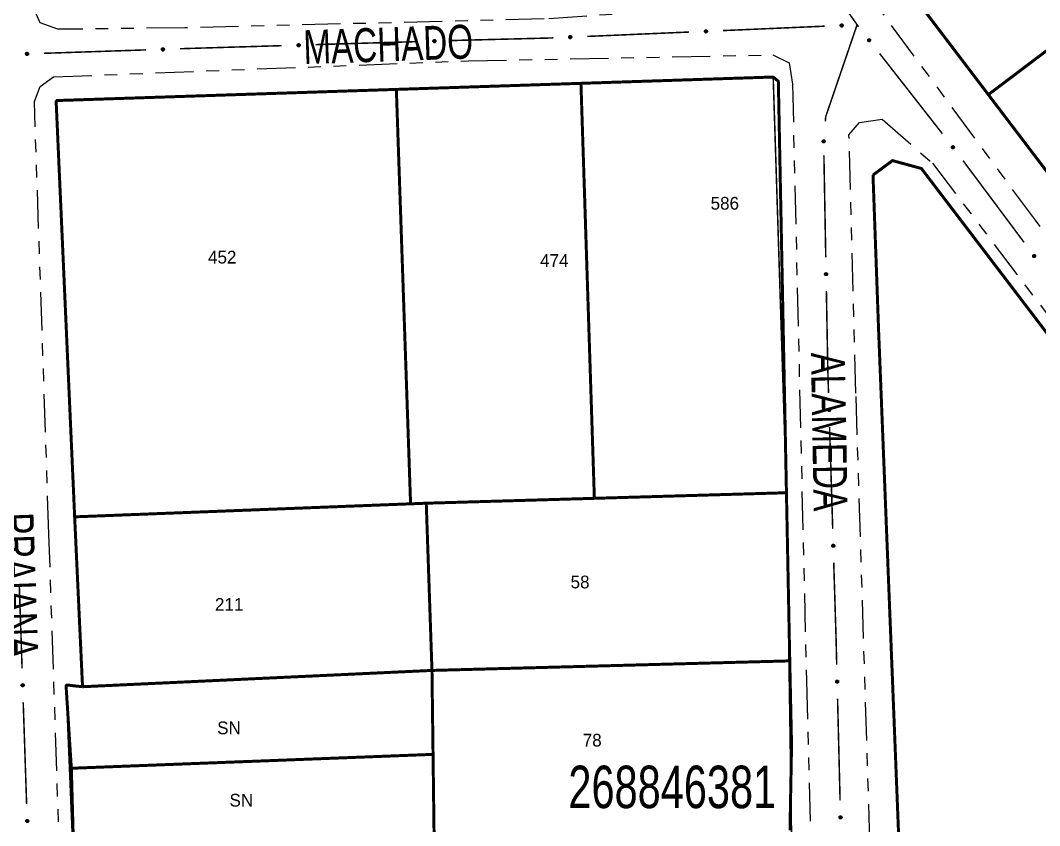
# Model space of a CAD drawing. Extents: x 205807 to 207855, y 4874692 to 4876446.
# Drawn here: x 206258.1 to 206378.2, y 4875674.7 to 4875769.5 of the extents above; entities that cross this region are included whole.
import ezdxf
from ezdxf.enums import TextEntityAlignment as Align

# ---------------------------------------------------------------- set-up
doc = ezdxf.new("R2010")
doc.units = 0
doc.header["$LTSCALE"] = 1.5
doc.header["$MEASUREMENT"] = 0
doc.linetypes.add('TRACO_25', pattern=[8, 3, -1, 1, -1, 1, -1])
for name, color, linetype in [('CD_MALHA_LOTES', 7, 'CONTINUOUS'), ('CD_TXT_QUADRA', 7, 'CONTINUOUS'), ('RU-QUADRA', 210, 'CONTINUOUS'), ('SV-EIXO-RUA-N-PAV', 6, 'CONTINUOUS'), ('SV-RUA-NAO-PAV', 7, 'CONTINUOUS'), ('SV-TXT-RUA-N-PAV', 7, 'CONTINUOUS'), ('Th_NmrPort', 1, 'CONTINUOUS')]:
    doc.layers.add(name, color=color, linetype=linetype)
doc.styles.add('ARIAL', font='ARIAL.SHX')

msp = doc.modelspace()

# ---------------------------------------------------------------- linework, layer by layer
at = {"layer": 'CD_MALHA_LOTES', "linetype": 'Continuous', "const_width": 0.35, "flags": 128}
for points in [[(206372.145914, 4875760.748556), (206401.074051, 4875782.573737)], [(206372.145914, 4875760.748556), (206363.079179, 4875772.671723)], [(206302.427452, 4875761.366148), (206324.166972, 4875762.080191)], [(206324.166972, 4875762.080191), (206346.807116, 4875762.823815), (206347.413897, 4875762.316353), (206348.369064, 4875713.867061)], [(206325.746573, 4875713.209788), (206324.166972, 4875762.080191)], [(206262.355384, 4875760.049966), (206302.427452, 4875761.366148)], [(206304.101673, 4875712.562916), (206302.427452, 4875761.366148)], [(206264.538986, 4875711.027973), (206262.355384, 4875760.049966)], [(206381.267174, 4875748.753683), (206372.145914, 4875760.748556)], [(206358.562724, 4875751.281207), (206360.856234, 4875752.979595), (206364.262768, 4875752.05213), (206397.424073, 4875708.55034), (206420.777756, 4875677.78588), (206429.668537, 4875666.286756), (206461.776464, 4875623.847351), (206477.002097, 4875603.821719), (206484.796985, 4875593.616569), (206485.6175, 4875592.283233)], [(206363.85856, 4875603.910001), (206361.623327, 4875672.48219), (206359.22372, 4875732.968734), (206358.562724, 4875751.281207)], [(206305.949197, 4875712.634596), (206325.746573, 4875713.209788)], [(206348.369064, 4875713.867061), (206325.746573, 4875713.209788)], [(206348.369064, 4875713.867061), (206348.759439, 4875694.065957)], [(206264.538986, 4875711.027973), (206304.101673, 4875712.562916)], [(206305.949197, 4875712.634596), (206304.101673, 4875712.562916)], [(206306.622341, 4875692.943225), (206305.949197, 4875712.634596)], [(206265.467337, 4875691.022939), (206264.538986, 4875711.027973)], [(206306.622341, 4875692.943225), (206348.759439, 4875694.065957)], [(206348.759439, 4875694.065957), (206348.971612, 4875684.092502), (206348.786007, 4875674.128407)], [(206306.622341, 4875692.943225), (206265.467337, 4875691.022939)], [(206306.748468, 4875683.057469), (206306.622341, 4875692.943225)], [(206263.521217, 4875691.233118), (206265.467337, 4875691.022939)], [(206264.150191, 4875681.42112), (206263.521217, 4875691.233118)], [(206264.150191, 4875681.42112), (206306.748468, 4875683.057469)], [(206306.870446, 4875673.497011), (206306.748468, 4875683.057469)], [(206264.40178, 4875672.238096), (206264.150191, 4875681.42112)]]:
    msp.add_lwpolyline(points, dxfattribs=at)
at = {"layer": 'RU-QUADRA', "linetype": 'Continuous', "const_width": 0.18, "flags": 128}
msp.add_lwpolyline([(206363.079179, 4875772.671723), (206372.145914, 4875760.748556), (206381.267174, 4875748.753683)], dxfattribs=at)
for points in [[(206266.791883, 4875603.931492), (206265.533934, 4875642.487614), (206263.521217, 4875691.233118), (206265.467337, 4875691.022939), (206264.538986, 4875711.027973), (206262.355384, 4875760.049966), (206302.427452, 4875761.366148), (206346.807116, 4875762.823815), (206348.369064, 4875713.867061), (206349.110256, 4875664.121825), (206349.907759, 4875623.972536), (206350.508536, 4875603.910263), (206351.458558, 4875586.292069), (206340.167979, 4875585.906466), (206330.330306, 4875585.49079), (206320.492632, 4875584.936554), (206295.79557, 4875583.52506), (206267.894901, 4875582.23379), (206266.792879, 4875603.911906)], [(206476.936664, 4875603.907781), (206461.776464, 4875623.847351), (206429.668537, 4875666.286756), (206420.777756, 4875677.78588), (206397.424073, 4875708.55034), (206364.262768, 4875752.05213), (206360.856234, 4875752.979595), (206358.562724, 4875751.281207), (206359.22372, 4875732.968734), (206361.623327, 4875672.48219), (206363.85856, 4875603.910001), (206365.668528, 4875585.360141), (206484.079035, 4875589.308867), (206485.207243, 4875589.821689), (206485.925193, 4875591.052461), (206485.6175, 4875592.283233), (206484.796985, 4875593.616569), (206477.002097, 4875603.821719)]]:
    msp.add_lwpolyline(points, close=True, dxfattribs=at)
at = {"layer": 'SV-EIXO-RUA-N-PAV', "const_width": 0.18}
for points in [[(206356.690722, 4875768.9797), (206350.507663, 4875777.703742)], [(206340.893143, 4875768.292685), (206346.887601, 4875768.550512)], [(206346.887601, 4875768.550512), (206347.512153, 4875768.577372)], [(206347.512153, 4875768.577372), (206352.881868, 4875768.812746)], [(206356.690722, 4875768.9797), (206353.134768, 4875758.57032)], [(206356.879961, 4875768.737895), (206356.690722, 4875768.9797)], [(206292.923071, 4875766.636148), (206304.917686, 4875766.995628)], [(206308.91589, 4875767.115455), (206309.915442, 4875767.145412)], [(206309.915442, 4875767.145412), (206310.404476, 4875767.160065)], [(206310.404476, 4875767.160065), (206319.912156, 4875767.401533)], [(206319.912156, 4875767.401533), (206320.551106, 4875767.417757)], [(206320.551106, 4875767.417757), (206320.911617, 4875767.433263)], [(206324.907922, 4875767.605147), (206336.896838, 4875768.1208)], [(206262.828053, 4875765.678334), (206272.932652, 4875766.017987)], [(206276.930394, 4875766.152365), (206277.92983, 4875766.18596)], [(206277.92983, 4875766.18596), (206278.160739, 4875766.193719)], [(206278.160739, 4875766.193719), (206288.924866, 4875766.516321)], [(206260.939299, 4875765.618742), (206261.938801, 4875765.650279)], [(206261.938801, 4875765.650279), (206262.828053, 4875765.678334)], [(206366.740893, 4875756.137814), (206359.345194, 4875765.587875)], [(206353.134768, 4875758.57032), (206352.995017, 4875758.161228)], [(206352.995017, 4875758.161228), (206352.947873, 4875757.595493)], [(206352.781338, 4875753.603928), (206352.999483, 4875741.605911)], [(206375.285684, 4875744.783293), (206369.178235, 4875752.966476)], [(206375.756328, 4875744.150091), (206375.285684, 4875744.783293)], [(206376.352869, 4875743.347508), (206375.756328, 4875744.150091)], [(206353.072199, 4875737.606572), (206353.235808, 4875728.608059)], [(206353.235808, 4875728.608059), (206353.238445, 4875728.462999)], [(206353.238445, 4875728.462999), (206353.326079, 4875725.609428)], [(206353.448862, 4875721.611313), (206353.81721, 4875709.616968)], [(206353.939993, 4875705.618853), (206354.185559, 4875697.622622)], [(206258.014686, 4875703.127264), (206258.347198, 4875693.197232)], [(206354.185559, 4875697.622622), (206354.212158, 4875696.756489)], [(206354.212158, 4875696.756489), (206354.289777, 4875693.623992)], [(206258.481065, 4875689.199472), (206258.882667, 4875677.206195)], [(206354.388862, 4875689.62522), (206354.686116, 4875677.628902)]]:
    msp.add_lwpolyline(points, dxfattribs=at)
at = {"layer": 'SV-EIXO-RUA-N-PAV'}
for points in [[(206338.746713, 4875768.310547), (206338.779264, 4875768.34705), (206338.814705, 4875768.371766), (206338.850197, 4875768.383872), (206338.884351, 4875768.386392), (206338.919581, 4875768.385035), (206338.9548, 4875768.375829), (206338.991625, 4875768.356954), (206339.028471, 4875768.324558), (206339.051404, 4875768.286588), (206339.065134, 4875768.252427), (206339.069812, 4875768.216965), (206339.06792, 4875768.182762), (206339.057149, 4875768.146496), (206339.037656, 4875768.109364), (206339.004184, 4875768.073102), (206338.969272, 4875768.04911), (206338.934635, 4875768.038301), (206338.898954, 4875768.033824), (206338.863003, 4875768.035641), (206338.828484, 4875768.044876), (206338.791134, 4875768.064569), (206338.755781, 4875768.098081), (206338.731454, 4875768.132627), (206338.720162, 4875768.167104), (206338.716545, 4875768.202331), (206338.717477, 4875768.237684), (206338.725256, 4875768.273471), (206338.746713, 4875768.310547)], [(206354.731586, 4875769.004013), (206354.764107, 4875769.040542), (206354.799528, 4875769.065287), (206354.83501, 4875769.077422), (206354.869161, 4875769.07997), (206354.904393, 4875769.078642), (206354.939619, 4875769.069465), (206354.97646, 4875769.050621), (206355.013332, 4875769.018254), (206355.036296, 4875768.980304), (206355.050055, 4875768.946153), (206355.054762, 4875768.910696), (206355.052898, 4875768.876491), (206355.042157, 4875768.840216), (206355.022695, 4875768.803068), (206354.989252, 4875768.766779), (206354.95436, 4875768.742758), (206354.919732, 4875768.731921), (206354.884055, 4875768.727414), (206354.848102, 4875768.729201), (206354.813576, 4875768.738408), (206354.776209, 4875768.758071), (206354.740829, 4875768.791554), (206354.716473, 4875768.82608), (206354.705153, 4875768.860547), (206354.701507, 4875768.895772), (206354.70241, 4875768.931125), (206354.71016, 4875768.966919), (206354.731586, 4875769.004013)], [(206306.769874, 4875767.161268), (206306.802898, 4875767.197344), (206306.838658, 4875767.221596), (206306.874305, 4875767.233239), (206306.908488, 4875767.235314), (206306.943699, 4875767.233498), (206306.978794, 4875767.223835), (206307.01537, 4875767.204482), (206307.051791, 4875767.171608), (206307.074227, 4875767.133343), (206307.087512, 4875767.099006), (206307.091728, 4875767.063486), (206307.089391, 4875767.029311), (206307.078148, 4875766.993188), (206307.058173, 4875766.956313), (206307.024231, 4875766.92049), (206306.989011, 4875766.896954), (206306.954235, 4875766.886598), (206306.918499, 4875766.882586), (206306.882575, 4875766.884871), (206306.848179, 4875766.894554), (206306.811088, 4875766.914732), (206306.776175, 4875766.948702), (206306.7523, 4875766.983562), (206306.741458, 4875767.018183), (206306.7383, 4875767.053454), (206306.739692, 4875767.088792), (206306.747937, 4875767.124475), (206306.769874, 4875767.161268)], [(206322.761492, 4875767.62301), (206322.794043, 4875767.659512), (206322.829484, 4875767.684228), (206322.864976, 4875767.696334), (206322.89913, 4875767.698854), (206322.93436, 4875767.697497), (206322.969579, 4875767.688292), (206323.006404, 4875767.669417), (206323.04325, 4875767.63702), (206323.066183, 4875767.59905), (206323.079913, 4875767.564889), (206323.084591, 4875767.529427), (206323.082699, 4875767.495224), (206323.071928, 4875767.458958), (206323.052435, 4875767.421826), (206323.018963, 4875767.385564), (206322.984051, 4875767.361572), (206322.949414, 4875767.350763), (206322.913733, 4875767.346286), (206322.877782, 4875767.348103), (206322.843263, 4875767.357338), (206322.805913, 4875767.377031), (206322.77056, 4875767.410543), (206322.746233, 4875767.44509), (206322.734941, 4875767.479566), (206322.731324, 4875767.514793), (206322.732256, 4875767.550146), (206322.740035, 4875767.585933), (206322.761492, 4875767.62301)], [(206358.11444, 4875766.981892), (206358.065812, 4875766.987124), (206358.025089, 4875767.001564), (206357.99459, 4875767.023384), (206357.972667, 4875767.049694), (206357.95327, 4875767.079135), (206357.940263, 4875767.113133), (206357.934185, 4875767.154065), (206357.939091, 4875767.202882), (206357.956626, 4875767.243627), (206357.976418, 4875767.274672), (206358.002536, 4875767.299112), (206358.031452, 4875767.317476), (206358.067214, 4875767.329819), (206358.108755, 4875767.335574), (206358.157723, 4875767.329452), (206358.19755, 4875767.315022), (206358.226496, 4875767.293142), (206358.250899, 4875767.266729), (206358.270342, 4875767.236434), (206358.282918, 4875767.202988), (206358.288636, 4875767.161152), (206358.281954, 4875767.112901), (206358.268015, 4875767.073014), (206358.246547, 4875767.043769), (206358.220003, 4875767.020329), (206358.19071, 4875767.000515), (206358.157078, 4875766.986017), (206358.11444, 4875766.981892)], [(206274.784226, 4875766.190368), (206274.817118, 4875766.226563), (206274.852789, 4875766.250945), (206274.888394, 4875766.262718), (206274.922569, 4875766.264917), (206274.957786, 4875766.263229), (206274.992916, 4875766.253694), (206275.029562, 4875766.234475), (206275.066103, 4875766.201734), (206275.088678, 4875766.16355), (206275.102088, 4875766.129262), (206275.106433, 4875766.093758), (206275.10422, 4875766.059574), (206275.093109, 4875766.02341), (206275.073269, 4875765.986463), (206275.039457, 4875765.950517), (206275.004323, 4875765.926853), (206274.969585, 4875765.91637), (206274.933864, 4875765.912228), (206274.897932, 4875765.914382), (206274.863501, 4875765.92394), (206274.826337, 4875765.943983), (206274.7913, 4875765.977825), (206274.767298, 4875766.012599), (206274.75633, 4875766.04718), (206274.753044, 4875766.082439), (206274.754307, 4875766.117782), (206274.762422, 4875766.153494), (206274.784226, 4875766.190368)], [(206290.777055, 4875766.681962), (206290.810079, 4875766.718037), (206290.845839, 4875766.742289), (206290.881486, 4875766.753932), (206290.915669, 4875766.756007), (206290.950879, 4875766.754191), (206290.985975, 4875766.744528), (206291.022551, 4875766.725175), (206291.058972, 4875766.692301), (206291.081408, 4875766.654036), (206291.094693, 4875766.619699), (206291.098909, 4875766.584179), (206291.096572, 4875766.550004), (206291.085329, 4875766.513881), (206291.065354, 4875766.477006), (206291.031412, 4875766.441183), (206290.996191, 4875766.417647), (206290.961416, 4875766.407291), (206290.92568, 4875766.403279), (206290.889756, 4875766.405564), (206290.85536, 4875766.415248), (206290.818269, 4875766.435425), (206290.783356, 4875766.469395), (206290.759481, 4875766.504255), (206290.748639, 4875766.538876), (206290.745481, 4875766.574147), (206290.746873, 4875766.609485), (206290.755117, 4875766.645168), (206290.777055, 4875766.681962)], [(206258.793213, 4875765.661163), (206258.82618, 4875765.69729), (206258.861901, 4875765.721599), (206258.89753, 4875765.733298), (206258.93171, 4875765.735427), (206258.966923, 4875765.733667), (206259.002033, 4875765.724059), (206259.03864, 4875765.704764), (206259.075113, 4875765.671948), (206259.09761, 4875765.633719), (206259.110949, 4875765.599402), (206259.115221, 4875765.563889), (206259.112938, 4875765.52971), (206259.101752, 4875765.49357), (206259.081836, 4875765.456663), (206259.04795, 4875765.420787), (206259.012767, 4875765.397195), (206258.978008, 4875765.386784), (206258.942279, 4875765.382715), (206258.90635, 4875765.384943), (206258.87194, 4875765.394573), (206258.834817, 4875765.414692), (206258.79985, 4875765.448606), (206258.77592, 4875765.483429), (206258.765023, 4875765.518032), (206258.761809, 4875765.553298), (206258.763145, 4875765.588638), (206258.771334, 4875765.624334), (206258.793213, 4875765.661163)], [(206352.85904, 4875755.385748), (206352.894723, 4875755.352301), (206352.918553, 4875755.316259), (206352.929775, 4875755.280477), (206352.931447, 4875755.246271), (206352.929216, 4875755.211085), (206352.919141, 4875755.176106), (206352.899358, 4875755.139761), (206352.866057, 4875755.103729), (206352.827531, 4875755.081745), (206352.793039, 4875755.068866), (206352.757472, 4875755.065069), (206352.723327, 4875755.067809), (206352.687339, 4875755.079476), (206352.650702, 4875755.099884), (206352.615281, 4875755.134245), (206352.592162, 4875755.169741), (206352.582216, 4875755.204636), (206352.578625, 4875755.240417), (206352.581333, 4875755.276312), (206352.591422, 4875755.310591), (206352.612035, 4875755.347442), (206352.646413, 4875755.381952), (206352.681553, 4875755.405415), (206352.716299, 4875755.415848), (206352.751605, 4875755.418591), (206352.786923, 4875755.416782), (206352.822507, 4875755.408118), (206352.85904, 4875755.385748)], [(206367.975372, 4875754.381812), (206367.926744, 4875754.387044), (206367.886021, 4875754.401484), (206367.855523, 4875754.423304), (206367.833599, 4875754.449614), (206367.814202, 4875754.479055), (206367.801195, 4875754.513053), (206367.795117, 4875754.553985), (206367.800023, 4875754.602802), (206367.817558, 4875754.643547), (206367.83735, 4875754.674592), (206367.863468, 4875754.699032), (206367.892385, 4875754.717396), (206367.928147, 4875754.729739), (206367.969687, 4875754.735494), (206368.018655, 4875754.729372), (206368.058482, 4875754.714941), (206368.087428, 4875754.693062), (206368.111831, 4875754.666649), (206368.131274, 4875754.636354), (206368.14385, 4875754.602908), (206368.149568, 4875754.561072), (206368.142886, 4875754.512821), (206368.128947, 4875754.472934), (206368.107479, 4875754.443689), (206368.080935, 4875754.420249), (206368.051642, 4875754.400435), (206368.01801, 4875754.385937), (206367.975372, 4875754.381812)], [(206377.543313, 4875741.561359), (206377.49483, 4875741.567799), (206377.454478, 4875741.583247), (206377.424532, 4875741.605819), (206377.403269, 4875741.632665), (206377.38461, 4875741.662579), (206377.372452, 4875741.69689), (206377.367393, 4875741.73796), (206377.373512, 4875741.78664), (206377.392054, 4875741.826937), (206377.412612, 4875741.85748), (206377.439329, 4875741.881263), (206377.468693, 4875741.898903), (206377.504751, 4875741.910353), (206377.546422, 4875741.915073), (206377.595223, 4875741.907736), (206377.634678, 4875741.89232), (206377.663071, 4875741.869727), (206377.686811, 4875741.842716), (206377.705494, 4875741.811948), (206377.717234, 4875741.778199), (206377.721911, 4875741.736234), (206377.714032, 4875741.688164), (206377.699105, 4875741.648636), (206377.676917, 4875741.619933), (206377.649798, 4875741.59716), (206377.620022, 4875741.57808), (206377.58604, 4875741.564423), (206377.543313, 4875741.561359)], [(206353.143291, 4875739.751899), (206353.178975, 4875739.718452), (206353.202804, 4875739.682409), (206353.214027, 4875739.646628), (206353.215699, 4875739.612422), (206353.213468, 4875739.577236), (206353.203392, 4875739.542257), (206353.18361, 4875739.505911), (206353.150309, 4875739.46988), (206353.111783, 4875739.447896), (206353.077291, 4875739.435017), (206353.041724, 4875739.43122), (206353.007579, 4875739.433959), (206352.971591, 4875739.445627), (206352.934954, 4875739.466034), (206352.899533, 4875739.500396), (206352.876414, 4875739.535892), (206352.866468, 4875739.570787), (206352.862877, 4875739.606567), (206352.865585, 4875739.642463), (206352.875673, 4875739.676742), (206352.896287, 4875739.713592), (206352.930665, 4875739.748103), (206352.965804, 4875739.771566), (206353.000551, 4875739.781999), (206353.035857, 4875739.784741), (206353.071175, 4875739.782933), (206353.106759, 4875739.774269), (206353.143291, 4875739.751899)], [(206353.493089, 4875723.757362), (206353.529189, 4875723.724365), (206353.553467, 4875723.688623), (206353.565137, 4875723.652985), (206353.567237, 4875723.618803), (206353.565447, 4875723.583592), (206353.55581, 4875723.548489), (206353.536484, 4875723.511899), (206353.503637, 4875723.475453), (206353.465389, 4875723.452989), (206353.431061, 4875723.439679), (206353.395544, 4875723.435437), (206353.361367, 4875723.437749), (206353.325236, 4875723.448965), (206353.288346, 4875723.468912), (206353.252498, 4875723.502827), (206353.228937, 4875723.538031), (206353.218555, 4875723.572798), (206353.214516, 4875723.608531), (206353.216774, 4875723.644458), (206353.226433, 4875723.67886), (206353.246583, 4875723.715966), (206353.280527, 4875723.750905), (206353.31537, 4875723.774805), (206353.349982, 4875723.785673), (206353.385251, 4875723.788857), (206353.42059, 4875723.787491), (206353.456279, 4875723.779273), (206353.493089, 4875723.757362)], [(206353.98422, 4875707.764902), (206354.02032, 4875707.731905), (206354.044598, 4875707.696163), (206354.056268, 4875707.660524), (206354.058368, 4875707.626343), (206354.056578, 4875707.591131), (206354.046941, 4875707.556029), (206354.027615, 4875707.519438), (206353.994768, 4875707.482993), (206353.95652, 4875707.460528), (206353.922192, 4875707.447218), (206353.886676, 4875707.442976), (206353.852499, 4875707.445288), (206353.816367, 4875707.456504), (206353.779478, 4875707.476451), (206353.74363, 4875707.510367), (206353.720068, 4875707.54557), (206353.709686, 4875707.580338), (206353.705647, 4875707.616071), (206353.707905, 4875707.651997), (206353.717564, 4875707.6864), (206353.737714, 4875707.723506), (206353.771658, 4875707.758444), (206353.806501, 4875707.782345), (206353.841113, 4875707.793213), (206353.876382, 4875707.796397), (206353.911721, 4875707.795031), (206353.94741, 4875707.786812), (206353.98422, 4875707.764902)], [(206354.445807, 4875691.770969), (206354.481711, 4875691.737758), (206354.505777, 4875691.701874), (206354.517235, 4875691.666166), (206354.519133, 4875691.631973), (206354.517134, 4875691.596773), (206354.507289, 4875691.561728), (206354.487747, 4875691.525253), (206354.454684, 4875691.489003), (206354.416303, 4875691.466765), (206354.381898, 4875691.453659), (206354.346357, 4875691.449627), (206354.312194, 4875691.452142), (206354.27613, 4875691.463572), (206354.239359, 4875691.483737), (206354.203712, 4875691.517865), (206354.18036, 4875691.553207), (206354.170184, 4875691.588036), (206354.166357, 4875691.623792), (206354.168828, 4875691.659704), (206354.178691, 4875691.694049), (206354.199061, 4875691.731035), (206354.233211, 4875691.765771), (206354.268194, 4875691.789465), (206354.302871, 4875691.800127), (206354.338158, 4875691.803102), (206354.373488, 4875691.801527), (206354.409128, 4875691.793097), (206354.445807, 4875691.770969)], [(206258.519342, 4875691.345636), (206258.555533, 4875691.312739), (206258.579911, 4875691.277065), (206258.591679, 4875691.241459), (206258.593874, 4875691.207283), (206258.592182, 4875691.172067), (206258.582642, 4875691.136938), (206258.563418, 4875691.100294), (206258.530672, 4875691.063758), (206258.492486, 4875691.041187), (206258.458196, 4875691.027782), (206258.422691, 4875691.023441), (206258.388508, 4875691.025658), (206258.352345, 4875691.036774), (206258.3154, 4875691.056619), (206258.279459, 4875691.090435), (206258.255799, 4875691.125573), (206258.245321, 4875691.160312), (206258.241183, 4875691.196033), (206258.243342, 4875691.231966), (206258.252905, 4875691.266395), (206258.272953, 4875691.303557), (206258.306799, 4875691.338589), (206258.341575, 4875691.362586), (206258.376158, 4875691.37355), (206258.411418, 4875691.376832), (206258.44676, 4875691.375564), (206258.482472, 4875691.367445), (206258.519342, 4875691.345636)], [(206259.054811, 4875675.354599), (206259.091002, 4875675.321702), (206259.11538, 4875675.286028), (206259.127148, 4875675.250421), (206259.129343, 4875675.216246), (206259.12765, 4875675.181029), (206259.118111, 4875675.1459), (206259.098886, 4875675.109257), (206259.066141, 4875675.07272), (206259.027955, 4875675.05015), (206258.993664, 4875675.036745), (206258.958159, 4875675.032404), (206258.923976, 4875675.034621), (206258.887814, 4875675.045737), (206258.850869, 4875675.065582), (206258.814927, 4875675.099398), (206258.791268, 4875675.134536), (206258.780789, 4875675.169275), (206258.776652, 4875675.204996), (206258.77881, 4875675.240928), (206258.788373, 4875675.275358), (206258.808421, 4875675.31252), (206258.842268, 4875675.347552), (206258.877044, 4875675.371549), (206258.911626, 4875675.382513), (206258.946886, 4875675.385795), (206258.982229, 4875675.384527), (206259.01794, 4875675.376407), (206259.054811, 4875675.354599)], [(206354.842146, 4875675.775879), (206354.878049, 4875675.742668), (206354.902116, 4875675.706783), (206354.913574, 4875675.671076), (206354.915471, 4875675.636883), (206354.913473, 4875675.601682), (206354.903628, 4875675.566638), (206354.884085, 4875675.530162), (206354.851023, 4875675.493912), (206354.812642, 4875675.471675), (206354.778236, 4875675.458568), (206354.742695, 4875675.454537), (206354.708532, 4875675.457051), (206354.672468, 4875675.468481), (206354.635697, 4875675.488647), (206354.600051, 4875675.522774), (206354.576698, 4875675.558117), (206354.566522, 4875675.592945), (206354.562696, 4875675.628701), (206354.565167, 4875675.664614), (206354.575029, 4875675.698958), (206354.595399, 4875675.735944), (206354.629549, 4875675.770681), (206354.664533, 4875675.794375), (206354.699209, 4875675.805037), (206354.734497, 4875675.808012), (206354.769826, 4875675.806437), (206354.805466, 4875675.798007), (206354.842146, 4875675.775879)]]:
    msp.add_lwpolyline(points, close=True, dxfattribs=at)
for points in [[(206338.717477, 4875768.237684), (206339.051404, 4875768.286588)], [(206338.720748, 4875768.221265), (206339.053222, 4875768.271075)], [(206338.725256, 4875768.273471), (206339.028471, 4875768.324558)], [(206338.726098, 4875768.25564), (206339.035339, 4875768.305816)], [(206338.736902, 4875768.290249), (206339.006608, 4875768.338725)], [(206338.746713, 4875768.310547), (206338.991625, 4875768.356954)], [(206338.765252, 4875768.32971), (206338.965842, 4875768.365653)], [(206338.779264, 4875768.34705), (206338.9548, 4875768.375829)], [(206338.799406, 4875768.361226), (206338.928389, 4875768.379066)], [(206338.814705, 4875768.371766), (206338.919581, 4875768.385035)], [(206354.701507, 4875768.895772), (206355.050055, 4875768.946153)], [(206354.70241, 4875768.931125), (206355.036296, 4875768.980304)], [(206354.705153, 4875768.860547), (206355.054762, 4875768.910696)], [(206354.705694, 4875768.914709), (206355.038128, 4875768.964792)], [(206354.705944, 4875768.877842), (206355.050766, 4875768.925737)], [(206354.71016, 4875768.966919), (206355.013332, 4875769.018254)], [(206354.711016, 4875768.949088), (206355.020216, 4875768.999519)], [(206354.714314, 4875768.842697), (206355.050837, 4875768.89296)], [(206354.716473, 4875768.82608), (206355.052898, 4875768.876491)], [(206354.721791, 4875768.983706), (206354.991457, 4875769.032404)], [(206354.730863, 4875768.807911), (206355.042848, 4875768.857098)], [(206354.731586, 4875769.004013), (206354.97646, 4875769.050621)], [(206354.740829, 4875768.791554), (206355.042157, 4875768.840216)], [(206354.750109, 4875769.02319), (206354.950669, 4875769.059298)], [(206354.762288, 4875768.776509), (206355.029407, 4875768.820997)], [(206354.764107, 4875769.040542), (206354.939619, 4875769.069465)], [(206354.776209, 4875768.758071), (206355.022695, 4875768.803068)], [(206354.784238, 4875769.054735), (206354.913205, 4875769.07268)], [(206354.799528, 4875769.065287), (206354.904393, 4875769.078642)], [(206354.80029, 4875768.750858), (206354.998243, 4875768.78412)], [(206354.813576, 4875768.738408), (206354.989252, 4875768.766779)], [(206354.835147, 4875768.73463), (206354.965418, 4875768.753998)], [(206354.848102, 4875768.729201), (206354.95436, 4875768.742758)], [(206306.7383, 4875767.053454), (206307.087512, 4875767.099006)], [(206306.739692, 4875767.088792), (206307.074227, 4875767.133343)], [(206306.741458, 4875767.018183), (206307.091728, 4875767.063486)], [(206306.742489, 4875767.035465), (206307.087941, 4875767.078582)], [(206306.742749, 4875767.072331), (206307.075844, 4875767.117808)], [(206306.747937, 4875767.124475), (206307.051791, 4875767.171608)], [(206306.748546, 4875767.106634), (206307.058414, 4875767.152779)], [(206306.7598, 4875767.141099), (206307.030114, 4875767.186059)], [(206306.769874, 4875767.161268), (206307.01537, 4875767.204482)], [(206306.788661, 4875767.180188), (206306.989702, 4875767.213516)], [(206306.802898, 4875767.197344), (206306.978794, 4875767.223835)], [(206306.823224, 4875767.211257), (206306.952427, 4875767.227415)], [(206306.838658, 4875767.221596), (206306.943699, 4875767.233498)], [(206322.731324, 4875767.514793), (206323.079913, 4875767.564889)], [(206322.732256, 4875767.550146), (206323.066183, 4875767.59905)], [(206322.734941, 4875767.479566), (206323.084591, 4875767.529427)], [(206322.735527, 4875767.533727), (206323.068001, 4875767.583537)], [(206322.735746, 4875767.49686), (206323.080608, 4875767.544472)], [(206322.740035, 4875767.585933), (206323.04325, 4875767.63702)], [(206322.740877, 4875767.568102), (206323.050118, 4875767.618279)], [(206322.744087, 4875767.461709), (206323.080652, 4875767.511695)], [(206322.746233, 4875767.44509), (206323.082699, 4875767.495224)], [(206322.75168, 4875767.602711), (206323.021386, 4875767.651187)], [(206322.760608, 4875767.426909), (206323.072633, 4875767.47584)], [(206322.761492, 4875767.62301), (206323.006404, 4875767.669417)], [(206322.77056, 4875767.410543), (206323.071928, 4875767.458958)], [(206322.78003, 4875767.642172), (206322.980621, 4875767.678116)], [(206322.792007, 4875767.395481), (206323.059162, 4875767.43975)], [(206322.794043, 4875767.659512), (206322.969579, 4875767.688292)], [(206322.805913, 4875767.377031), (206323.052435, 4875767.421826)], [(206322.814185, 4875767.673689), (206322.943167, 4875767.691528)], [(206322.829484, 4875767.684228), (206322.93436, 4875767.697497)], [(206322.829987, 4875767.369798), (206323.027968, 4875767.402898)], [(206322.843263, 4875767.357338), (206323.018963, 4875767.385564)], [(206322.864831, 4875767.353542), (206322.995118, 4875767.372803)], [(206322.877782, 4875767.348103), (206322.984051, 4875767.361572)], [(206338.716545, 4875768.202331), (206339.065134, 4875768.252427)], [(206338.720162, 4875768.167104), (206339.069812, 4875768.216965)], [(206338.720968, 4875768.184398), (206339.065829, 4875768.23201)], [(206338.729308, 4875768.149246), (206339.065873, 4875768.199233)], [(206338.731454, 4875768.132627), (206339.06792, 4875768.182762)], [(206338.745829, 4875768.114447), (206339.057854, 4875768.163377)], [(206338.755781, 4875768.098081), (206339.057149, 4875768.146496)], [(206338.777228, 4875768.083018), (206339.044383, 4875768.127288)], [(206338.791134, 4875768.064569), (206339.037656, 4875768.109364)], [(206338.815208, 4875768.057336), (206339.013189, 4875768.090436)], [(206338.828484, 4875768.044876), (206339.004184, 4875768.073102)], [(206338.850052, 4875768.04108), (206338.980339, 4875768.060341)], [(206338.863003, 4875768.035641), (206338.969272, 4875768.04911)], [(206358.11444, 4875766.981892), (206357.934185, 4875767.154065)], [(206358.157078, 4875766.986017), (206357.939091, 4875767.202882)], [(206358.065812, 4875766.987124), (206357.940263, 4875767.113133)], [(206358.136657, 4875766.985725), (206357.940292, 4875767.176858)], [(206358.088068, 4875766.985818), (206357.942114, 4875767.128035)], [(206358.17109, 4875766.997078), (206357.950336, 4875767.219373)], [(206358.042562, 4875766.995256), (206357.952999, 4875767.089771)], [(206358.025089, 4875767.001564), (206357.95327, 4875767.079135)], [(206358.19071, 4875767.000515), (206357.956626, 4875767.243627)], [(206358.202159, 4875767.012729), (206357.968184, 4875767.254133)], [(206358.220003, 4875767.020329), (206357.976418, 4875767.274672)], [(206358.232013, 4875767.034361), (206357.992618, 4875767.287118)], [(206358.246547, 4875767.043769), (206358.002536, 4875767.299112)], [(206358.255747, 4875767.061599), (206358.019249, 4875767.306226)], [(206358.268015, 4875767.073014), (206358.031452, 4875767.317476)], [(206358.274436, 4875767.095284), (206358.053075, 4875767.320569)], [(206358.281954, 4875767.112901), (206358.067214, 4875767.329819)], [(206358.281724, 4875767.139108), (206358.090264, 4875767.330614)], [(206358.288636, 4875767.161152), (206358.108755, 4875767.335574)], [(206358.280509, 4875767.18494), (206358.138386, 4875767.32669)], [(206358.282918, 4875767.202988), (206358.157723, 4875767.329452)], [(206358.273454, 4875767.222737), (206358.181976, 4875767.317486)], [(206358.270342, 4875767.236434), (206358.19755, 4875767.315022)], [(206274.753044, 4875766.082439), (206275.102088, 4875766.129262)], [(206274.754307, 4875766.117782), (206275.088678, 4875766.16355)], [(206274.75633, 4875766.04718), (206275.106433, 4875766.093758)], [(206274.757298, 4875766.064465), (206275.102591, 4875766.108839)], [(206274.757424, 4875766.101333), (206275.090352, 4875766.148021)], [(206274.762422, 4875766.153494), (206275.066103, 4875766.201734)], [(206274.763097, 4875766.135656), (206275.072795, 4875766.182929)], [(206274.765309, 4875766.029237), (206275.102327, 4875766.076063)], [(206274.767298, 4875766.012599), (206275.10422, 4875766.059574)], [(206274.774225, 4875766.170162), (206275.044374, 4875766.216106)], [(206274.781502, 4875765.994284), (206275.093973, 4875766.040285)], [(206274.784226, 4875766.190368), (206275.029562, 4875766.234475)], [(206274.7913, 4875765.977825), (206275.093109, 4875766.02341)], [(206274.802944, 4875766.209356), (206275.003862, 4875766.243415)], [(206274.812605, 4875765.962562), (206275.080164, 4875766.004323)], [(206274.817118, 4875766.226563), (206274.992916, 4875766.253694)], [(206274.826337, 4875765.943983), (206275.073269, 4875765.986463)], [(206274.837393, 4875766.24055), (206274.966537, 4875766.257179)], [(206274.850343, 4875765.936525), (206275.048625, 4875765.967765)], [(206274.852789, 4875766.250945), (206274.957786, 4875766.263229)], [(206274.863501, 4875765.92394), (206275.039457, 4875765.950517)], [(206274.885032, 4875765.919942), (206275.015494, 4875765.93798)], [(206274.897932, 4875765.914382), (206275.004323, 4875765.926853)], [(206290.745481, 4875766.574147), (206291.094693, 4875766.619699)], [(206290.746873, 4875766.609485), (206291.081408, 4875766.654036)], [(206290.748639, 4875766.538876), (206291.098909, 4875766.584179)], [(206290.749669, 4875766.556158), (206291.095121, 4875766.599275)], [(206290.74993, 4875766.593025), (206291.083025, 4875766.638501)], [(206290.755117, 4875766.645168), (206291.058972, 4875766.692301)], [(206290.755727, 4875766.627327), (206291.065595, 4875766.673472)], [(206290.757552, 4875766.520901), (206291.094739, 4875766.5665)], [(206290.759481, 4875766.504255), (206291.096572, 4875766.550004)], [(206290.766981, 4875766.661792), (206291.037295, 4875766.706752)], [(206290.773618, 4875766.485889), (206291.086254, 4875766.530752)], [(206290.777055, 4875766.681962), (206291.022551, 4875766.725175)], [(206290.783356, 4875766.469395), (206291.085329, 4875766.513881)], [(206290.795842, 4875766.700881), (206290.996883, 4875766.734209)], [(206290.804605, 4875766.454054), (206291.072314, 4875766.494841)], [(206290.810079, 4875766.718037), (206290.985975, 4875766.744528)], [(206290.818269, 4875766.435425), (206291.065354, 4875766.477006)], [(206290.830404, 4875766.73195), (206290.959608, 4875766.748108)], [(206290.842248, 4875766.42788), (206291.040643, 4875766.458398)], [(206290.845839, 4875766.742289), (206290.950879, 4875766.754191)], [(206290.85536, 4875766.415248), (206291.031412, 4875766.441183)], [(206290.876877, 4875766.411171), (206291.007403, 4875766.428734)], [(206290.889756, 4875766.405564), (206290.996191, 4875766.417647)], [(206306.750371, 4875767.000208), (206307.087558, 4875767.045807)], [(206306.7523, 4875766.983562), (206307.089391, 4875767.029311)], [(206306.766437, 4875766.965196), (206307.079073, 4875767.010059)], [(206306.776175, 4875766.948702), (206307.078148, 4875766.993188)], [(206306.797424, 4875766.933361), (206307.065133, 4875766.974148)], [(206306.811088, 4875766.914732), (206307.058173, 4875766.956313)], [(206306.835067, 4875766.907187), (206307.033462, 4875766.937705)], [(206306.848179, 4875766.894554), (206307.024231, 4875766.92049)], [(206306.869696, 4875766.890478), (206307.000223, 4875766.908041)], [(206306.882575, 4875766.884871), (206306.989011, 4875766.896954)], [(206258.761809, 4875765.553298), (206259.110949, 4875765.599402)], [(206258.763145, 4875765.588638), (206259.09761, 4875765.633719)], [(206258.765023, 4875765.518032), (206259.115221, 4875765.563889)], [(206258.766026, 4875765.535316), (206259.11141, 4875765.578979)], [(206258.766228, 4875765.572183), (206259.099251, 4875765.618186)], [(206258.771334, 4875765.624334), (206259.075113, 4875765.671948)], [(206258.771972, 4875765.606494), (206259.081766, 4875765.653129)], [(206258.773964, 4875765.500071), (206259.111079, 4875765.546203)], [(206258.77592, 4875765.483429), (206259.112938, 4875765.52971)], [(206258.78317, 4875765.640977), (206259.053413, 4875765.686365)], [(206258.790085, 4875765.465085), (206259.102651, 4875765.510442)], [(206258.793213, 4875765.661163), (206259.03864, 4875765.704764)], [(206258.79985, 4875765.448606), (206259.101752, 4875765.49357)], [(206258.81197, 4875765.680112), (206259.012958, 4875765.713758)], [(206258.821123, 4875765.433299), (206259.088767, 4875765.474509)], [(206258.82618, 4875765.69729), (206259.002033, 4875765.724059)], [(206258.834817, 4875765.414692), (206259.081836, 4875765.456663)], [(206258.846483, 4875765.711235), (206258.975661, 4875765.727598)], [(206258.858807, 4875765.407184), (206259.057154, 4875765.438016)], [(206258.861901, 4875765.721599), (206258.966923, 4875765.733667)], [(206258.87194, 4875765.394573), (206259.04795, 4875765.420787)], [(206258.893463, 4875765.39053), (206259.023961, 4875765.4083)], [(206258.90635, 4875765.384943), (206259.012767, 4875765.397195)], [(206352.581333, 4875755.276312), (206352.592162, 4875755.169741)], [(206352.587092, 4875755.289124), (206352.603116, 4875755.158399)], [(206352.591422, 4875755.310591), (206352.615281, 4875755.134245)], [(206352.604207, 4875755.323554), (206352.632386, 4875755.124813)], [(206352.612035, 4875755.347442), (206352.650702, 4875755.099884)], [(206352.630824, 4875755.360886), (206352.668453, 4875755.092715)], [(206352.646413, 4875755.381952), (206352.687339, 4875755.079476)], [(206352.663021, 4875755.391496), (206352.704198, 4875755.078352)], [(206352.681553, 4875755.405415), (206352.723327, 4875755.067809)], [(206352.69822, 4875755.407148), (206352.739843, 4875755.069447)], [(206352.716299, 4875755.415848), (206352.757472, 4875755.065069)], [(206352.733568, 4875755.414614), (206352.772611, 4875755.068678)], [(206352.751605, 4875755.418591), (206352.793039, 4875755.068866)], [(206352.770428, 4875755.41392), (206352.811977, 4875755.080312)], [(206352.786923, 4875755.416782), (206352.827531, 4875755.081745)], [(206352.80466, 4875755.407718), (206352.847151, 4875755.097328)], [(206352.822507, 4875755.408118), (206352.866057, 4875755.103729)], [(206352.83899, 4875755.39606), (206352.880763, 4875755.125234)], [(206352.85904, 4875755.385748), (206352.899358, 4875755.139761)], [(206352.877736, 4875755.36674), (206352.908694, 4875755.16532)], [(206352.894723, 4875755.352301), (206352.919141, 4875755.176106)], [(206352.908396, 4875755.331814), (206352.923031, 4875755.202429)], [(206352.918553, 4875755.316259), (206352.929216, 4875755.211085)], [(206367.975372, 4875754.381812), (206367.795117, 4875754.553985)], [(206368.01801, 4875754.385937), (206367.800023, 4875754.602802)], [(206367.926744, 4875754.387044), (206367.801195, 4875754.513053)], [(206367.997589, 4875754.385645), (206367.801224, 4875754.576778)], [(206367.949, 4875754.385738), (206367.803046, 4875754.527955)], [(206368.032022, 4875754.396998), (206367.811269, 4875754.619293)], [(206367.903495, 4875754.395176), (206367.813932, 4875754.489691)], [(206367.886021, 4875754.401484), (206367.814202, 4875754.479055)], [(206368.051642, 4875754.400435), (206367.817558, 4875754.643547)], [(206368.063091, 4875754.412649), (206367.829116, 4875754.654053)], [(206368.080935, 4875754.420249), (206367.83735, 4875754.674592)], [(206368.092946, 4875754.434281), (206367.85355, 4875754.687038)], [(206368.107479, 4875754.443689), (206367.863468, 4875754.699032)], [(206368.11668, 4875754.461518), (206367.880181, 4875754.706146)], [(206368.128947, 4875754.472934), (206367.892385, 4875754.717396)], [(206368.135368, 4875754.495204), (206367.914007, 4875754.720489)], [(206368.142886, 4875754.512821), (206367.928147, 4875754.729739)], [(206368.142656, 4875754.539028), (206367.951196, 4875754.730534)], [(206368.149568, 4875754.561072), (206367.969687, 4875754.735494)], [(206368.141441, 4875754.58486), (206367.999318, 4875754.72661)], [(206368.14385, 4875754.602908), (206368.018655, 4875754.729372)], [(206368.134387, 4875754.622657), (206368.042908, 4875754.717406)], [(206368.131274, 4875754.636354), (206368.058482, 4875754.714941)], [(206377.649798, 4875741.59716), (206377.412612, 4875741.85748)], [(206377.662154, 4875741.610889), (206377.429116, 4875741.869519)], [(206377.676917, 4875741.619933), (206377.439329, 4875741.881263)], [(206377.686558, 4875741.637529), (206377.456214, 4875741.88796)], [(206377.699105, 4875741.648636), (206377.468693, 4875741.898903)], [(206377.706078, 4875741.670739), (206377.490385, 4875741.901458)], [(206377.714032, 4875741.688164), (206377.504751, 4875741.910353)], [(206377.714453, 4875741.714368), (206377.527813, 4875741.910575)], [(206377.721911, 4875741.736234), (206377.546422, 4875741.915073)], [(206377.714378, 4875741.760217), (206377.575823, 4875741.905455)], [(206377.717234, 4875741.778199), (206377.595223, 4875741.907736)], [(206377.708265, 4875741.798177), (206377.61917, 4875741.895171)], [(206377.705494, 4875741.811948), (206377.634678, 4875741.89232)], [(206377.543313, 4875741.561359), (206377.367393, 4875741.73796)], [(206377.49483, 4875741.567799), (206377.372452, 4875741.69689)], [(206377.58604, 4875741.564423), (206377.373512, 4875741.78664)], [(206377.565618, 4875741.564639), (206377.374065, 4875741.760594)], [(206377.517046, 4875741.56594), (206377.374673, 4875741.711741)], [(206377.471789, 4875741.576506), (206377.384604, 4875741.673218)], [(206377.454478, 4875741.583247), (206377.38461, 4875741.662579)], [(206377.600323, 4875741.575132), (206377.385163, 4875741.802847)], [(206377.620022, 4875741.57808), (206377.392054, 4875741.826937)], [(206377.631771, 4875741.590006), (206377.403869, 4875741.837152)], [(206352.865585, 4875739.642463), (206352.876414, 4875739.535892)], [(206352.871343, 4875739.655274), (206352.887368, 4875739.52455)], [(206352.875673, 4875739.676742), (206352.899533, 4875739.500396)], [(206352.888459, 4875739.689704), (206352.916638, 4875739.490963)], [(206352.896287, 4875739.713592), (206352.934954, 4875739.466034)], [(206352.915075, 4875739.727036), (206352.952705, 4875739.458865)], [(206352.930665, 4875739.748103), (206352.971591, 4875739.445627)], [(206352.947273, 4875739.757646), (206352.98845, 4875739.444503)], [(206352.965804, 4875739.771566), (206353.007579, 4875739.433959)], [(206352.982472, 4875739.773299), (206353.024095, 4875739.435598)], [(206353.000551, 4875739.781999), (206353.041724, 4875739.43122)], [(206353.017819, 4875739.780765), (206353.056863, 4875739.434829)], [(206353.035857, 4875739.784741), (206353.077291, 4875739.435017)], [(206353.05468, 4875739.78007), (206353.096229, 4875739.446463)], [(206353.071175, 4875739.782933), (206353.111783, 4875739.447896)], [(206353.088912, 4875739.773869), (206353.131403, 4875739.463479)], [(206353.106759, 4875739.774269), (206353.150309, 4875739.46988)], [(206353.123242, 4875739.762211), (206353.165015, 4875739.491385)], [(206353.143291, 4875739.751899), (206353.18361, 4875739.505911)], [(206353.161988, 4875739.732891), (206353.192945, 4875739.531471)], [(206353.178975, 4875739.718452), (206353.203392, 4875739.542257)], [(206353.192648, 4875739.697965), (206353.207283, 4875739.56858)], [(206353.202804, 4875739.682409), (206353.213468, 4875739.577236)], [(206353.216774, 4875723.644458), (206353.228937, 4875723.538031)], [(206353.222372, 4875723.65734), (206353.240032, 4875723.526827)], [(206353.226433, 4875723.67886), (206353.252498, 4875723.502827)], [(206353.239055, 4875723.691982), (206353.26972, 4875723.49361)], [(206353.246583, 4875723.715966), (206353.288346, 4875723.468912)], [(206353.265202, 4875723.729644), (206353.306186, 4875723.461965)], [(206353.280527, 4875723.750905), (206353.325236, 4875723.448965)], [(206353.297014, 4875723.760655), (206353.342108, 4875723.448052)], [(206353.31537, 4875723.774805), (206353.361367, 4875723.437749)], [(206353.332014, 4875723.776747), (206353.377862, 4875723.439594)], [(206353.349982, 4875723.785673), (206353.395544, 4875723.435437)], [(206353.367265, 4875723.784655), (206353.410637, 4875723.439235)], [(206353.385251, 4875723.788857), (206353.431061, 4875723.439679)], [(206353.404132, 4875723.784422), (206353.449854, 4875723.451361)], [(206353.42059, 4875723.787491), (206353.465389, 4875723.452989)], [(206353.438438, 4875723.77865), (206353.484813, 4875723.468816)], [(206353.456279, 4875723.779273), (206353.503637, 4875723.475453)], [(206353.472912, 4875723.767422), (206353.518072, 4875723.497141)], [(206353.493089, 4875723.757362), (206353.536484, 4875723.511899)], [(206353.512022, 4875723.738589), (206353.545499, 4875723.537573)], [(206353.529189, 4875723.724365), (206353.55581, 4875723.548489)], [(206353.543117, 4875723.70405), (206353.559371, 4875723.574859)], [(206353.553467, 4875723.688623), (206353.565447, 4875723.583592)], [(206353.707905, 4875707.651997), (206353.720068, 4875707.54557)], [(206353.713503, 4875707.66488), (206353.731163, 4875707.534367)], [(206353.717564, 4875707.6864), (206353.74363, 4875707.510367)], [(206353.730186, 4875707.699522), (206353.760851, 4875707.501149)], [(206353.737714, 4875707.723506), (206353.779478, 4875707.476451)], [(206353.756333, 4875707.737184), (206353.797318, 4875707.469505)], [(206353.771658, 4875707.758444), (206353.816367, 4875707.456504)], [(206353.788145, 4875707.768195), (206353.833239, 4875707.455591)], [(206353.806501, 4875707.782345), (206353.852499, 4875707.445288)], [(206353.823145, 4875707.784286), (206353.868993, 4875707.447133)], [(206353.841113, 4875707.793213), (206353.886676, 4875707.442976)], [(206353.858396, 4875707.792195), (206353.901768, 4875707.446775)], [(206353.876382, 4875707.796397), (206353.922192, 4875707.447218)], [(206353.895263, 4875707.791962), (206353.940986, 4875707.4589)], [(206353.911721, 4875707.795031), (206353.95652, 4875707.460528)], [(206353.929569, 4875707.786189), (206353.975944, 4875707.476356)], [(206353.94741, 4875707.786812), (206353.994768, 4875707.482993)], [(206353.964043, 4875707.774962), (206354.009203, 4875707.504681)], [(206353.98422, 4875707.764902), (206354.027615, 4875707.519438)], [(206354.003153, 4875707.746129), (206354.03663, 4875707.545113)], [(206354.02032, 4875707.731905), (206354.046941, 4875707.556029)], [(206354.034248, 4875707.71159), (206354.050502, 4875707.582398)], [(206354.044598, 4875707.696163), (206354.056578, 4875707.591131)], [(206354.168828, 4875691.659704), (206354.18036, 4875691.553207)], [(206354.174502, 4875691.672554), (206354.191388, 4875691.541938)], [(206354.178691, 4875691.694049), (206354.203712, 4875691.517865)], [(206354.191391, 4875691.707096), (206354.220879, 4875691.508545)], [(206354.199061, 4875691.731035), (206354.239359, 4875691.483737)], [(206354.21776, 4875691.744602), (206354.257157, 4875691.476685)], [(206354.233211, 4875691.765771), (206354.27613, 4875691.463572)], [(206354.249755, 4875691.775424), (206354.292996, 4875691.462559)], [(206354.268194, 4875691.789465), (206354.312194, 4875691.452142)], [(206354.28485, 4875691.791308), (206354.328699, 4875691.453889)], [(206354.302871, 4875691.800127), (206354.346357, 4875691.449627)], [(206354.320147, 4875691.799007), (206354.361471, 4875691.453336)], [(206354.338158, 4875691.803102), (206354.381898, 4875691.453659)], [(206354.357012, 4875691.798556), (206354.40076, 4875691.465229)], [(206354.373488, 4875691.801527), (206354.416303, 4875691.466765)], [(206354.391284, 4875691.79258), (206354.435821, 4875691.482477)], [(206354.409128, 4875691.793097), (206354.454684, 4875691.489003)], [(206354.42569, 4875691.781148), (206354.469248, 4875691.510604)], [(206354.445807, 4875691.770969), (206354.487747, 4875691.525253)], [(206354.464629, 4875691.752084), (206354.496914, 4875691.550873)], [(206354.481711, 4875691.737758), (206354.507289, 4875691.561728)], [(206354.495518, 4875691.717361), (206354.511006, 4875691.588076)], [(206354.505777, 4875691.701874), (206354.517134, 4875691.596773)], [(206258.243342, 4875691.231966), (206258.255799, 4875691.125573)], [(206258.248904, 4875691.244864), (206258.266925, 4875691.1144)], [(206258.252905, 4875691.266395), (206258.279459, 4875691.090435)], [(206258.265491, 4875691.279552), (206258.296706, 4875691.081265)], [(206258.272953, 4875691.303557), (206258.3154, 4875691.056619)], [(206258.291533, 4875691.317287), (206258.33326, 4875691.049722)], [(206258.306799, 4875691.338589), (206258.352345, 4875691.036774)], [(206258.323259, 4875691.348385), (206258.36922, 4875691.035908)], [(206258.341575, 4875691.362586), (206258.388508, 4875691.025658)], [(206258.358214, 4875691.364574), (206258.404997, 4875691.027549)], [(206258.376158, 4875691.37355), (206258.422691, 4875691.023441)], [(206258.393443, 4875691.37258), (206258.437773, 4875691.027281)], [(206258.411418, 4875691.376832), (206258.458196, 4875691.027782)], [(206258.430311, 4875691.372449), (206258.476957, 4875691.039516)], [(206258.44676, 4875691.375564), (206258.492486, 4875691.041187)], [(206258.464633, 4875691.366772), (206258.511866, 4875691.057068)], [(206258.482472, 4875691.367445), (206258.530672, 4875691.063758)], [(206258.499138, 4875691.35564), (206258.545047, 4875691.085485)], [(206258.519342, 4875691.345636), (206258.563418, 4875691.100294)], [(206258.538328, 4875691.326916), (206258.572361, 4875691.125993)], [(206258.555533, 4875691.312739), (206258.582642, 4875691.136938)], [(206258.569518, 4875691.292463), (206258.58613, 4875691.163317)], [(206258.579911, 4875691.277065), (206258.592182, 4875691.172067)], [(206258.77881, 4875675.240928), (206258.791268, 4875675.134536)], [(206258.784372, 4875675.253827), (206258.802394, 4875675.123363)], [(206258.788373, 4875675.275358), (206258.814927, 4875675.099398)], [(206258.80096, 4875675.288514), (206258.832174, 4875675.090228)], [(206258.808421, 4875675.31252), (206258.850869, 4875675.065582)], [(206258.827002, 4875675.326249), (206258.868728, 4875675.058685)], [(206258.842268, 4875675.347552), (206258.887814, 4875675.045737)], [(206258.858727, 4875675.357348), (206258.904688, 4875675.044871)], [(206258.877044, 4875675.371549), (206258.923976, 4875675.034621)], [(206258.893683, 4875675.373537), (206258.940466, 4875675.036512)], [(206258.911626, 4875675.382513), (206258.958159, 4875675.032404)], [(206258.928912, 4875675.381543), (206258.973241, 4875675.036244)], [(206258.946886, 4875675.385795), (206258.993664, 4875675.036745)], [(206258.965779, 4875675.381412), (206259.012425, 4875675.048479)], [(206258.982229, 4875675.384527), (206259.027955, 4875675.05015)], [(206259.000101, 4875675.375735), (206259.047335, 4875675.066031)], [(206259.01794, 4875675.376407), (206259.066141, 4875675.07272)], [(206259.034606, 4875675.364603), (206259.080515, 4875675.094448)], [(206259.054811, 4875675.354599), (206259.098886, 4875675.109257)], [(206259.073796, 4875675.335879), (206259.10783, 4875675.134956)], [(206259.091002, 4875675.321702), (206259.118111, 4875675.1459)], [(206259.104986, 4875675.301426), (206259.121598, 4875675.17228)], [(206259.11538, 4875675.286028), (206259.12765, 4875675.181029)], [(206354.565167, 4875675.664614), (206354.576698, 4875675.558117)], [(206354.570841, 4875675.677463), (206354.587727, 4875675.546847)], [(206354.575029, 4875675.698958), (206354.600051, 4875675.522774)], [(206354.587729, 4875675.712005), (206354.617218, 4875675.513454)], [(206354.595399, 4875675.735944), (206354.635697, 4875675.488647)], [(206354.614099, 4875675.749512), (206354.653496, 4875675.481595)], [(206354.629549, 4875675.770681), (206354.672468, 4875675.468481)], [(206354.646093, 4875675.780333), (206354.689334, 4875675.467468)], [(206354.664533, 4875675.794375), (206354.708532, 4875675.457051)], [(206354.681188, 4875675.796217), (206354.725038, 4875675.458799)], [(206354.699209, 4875675.805037), (206354.742695, 4875675.454537)], [(206354.716486, 4875675.803917), (206354.75781, 4875675.458246)], [(206354.734497, 4875675.808012), (206354.778236, 4875675.458568)], [(206354.753351, 4875675.803465), (206354.797098, 4875675.470139)], [(206354.769826, 4875675.806437), (206354.812642, 4875675.471675)], [(206354.787622, 4875675.79749), (206354.83216, 4875675.487387)], [(206354.805466, 4875675.798007), (206354.851023, 4875675.493912)], [(206354.822029, 4875675.786058), (206354.865586, 4875675.515514)], [(206354.842146, 4875675.775879), (206354.884085, 4875675.530162)], [(206354.860967, 4875675.756994), (206354.893252, 4875675.555783)], [(206354.878049, 4875675.742668), (206354.903628, 4875675.566638)], [(206354.891857, 4875675.722271), (206354.907345, 4875675.592985)], [(206354.902116, 4875675.706783), (206354.913473, 4875675.601682)]]:
    msp.add_lwpolyline(points, dxfattribs=at)
at = {"layer": 'SV-RUA-NAO-PAV', "linetype": 'TRACO_25'}
for points in [[(206487.98667, 4875603.907564, 4.976694), (206464.140174, 4875633.473844, 4.976694), (206429.213717, 4875681.063101, 5.513255), (206390.701104, 4875728.305905, 5.816528), (206377.682201, 4875745.970189, 5.769871), (206355.789913, 4875775.630555, 5.723213), (206332.584066, 4875807.749226, 5.396611), (206291.58666, 4875862.15271, 5.342177), (206262.097068, 4875902.256875, 5.248862), (206260.051154, 4875906.104965, 5.248862), (206258.445179, 4875909.879152, 5.241086), (206257.365892, 4875913.122146, 5.241086), (206244.603623, 4875951.003189, 5.178876), (206225.769795, 4876006.921655, 4.73563), (206220.798194, 4876023.383448, 4.688972)], [(206265.001063, 4875603.911942, 6.570824), (206263.898952, 4875631.009153, 6.570824), (206262.83719, 4875669.116127, 6.563048), (206261.508321, 4875709.003844, 6.547495), (206259.794205, 4875759.931908, 6.174235), (206260.495407, 4875761.708791, 6.119802), (206262.059092, 4875762.840912, 6.119802), (206310.904557, 4875764.730548, 5.948724), (206346.758388, 4875765.429394, 5.948724), (206348.692406, 4875764.491764, 5.948724), (206349.077533, 4875761.98906, 5.948724), (206350.721474, 4875691.701267, 6.057592), (206352.152893, 4875636.982493, 6.306432), (206353.139608, 4875603.910211, 6.306432)], [(206360.341914, 4875603.91007, 6.259774), (206359.901929, 4875612.124302, 6.259774), (206359.32256, 4875636.729454, 6.353089), (206356.554237, 4875725.604131, 6.073144), (206355.727068, 4875756.030299, 6.049816), (206356.98753, 4875757.476275, 6.049816), (206359.6375, 4875757.866542, 6.049816), (206365.568935, 4875752.672216, 6.049816), (206387.29613, 4875724.070695, 6.049816), (206418.561057, 4875683.518544, 5.909843), (206458.922252, 4875630.544543, 5.311072), (206479.272142, 4875603.907735, 5.132218)]]:
    msp.add_polyline3d(points, dxfattribs=at)
msp.add_polyline3d([(206277.504382, 4875768.623433, 5.933172), (206262.538919, 4875768.44258, 6.080921), (206260.46832, 4875769.188356, 6.073144), (206259.744842, 4875770.890752, 6.143131), (206257.982504, 4875818.884945, 6.158683), (206256.492675, 4875852.728811, 6.065368), (206256.474, 4875855.562407, 6.065368), (206256.467297, 4875856.579421, 6.065368), (206256.301675, 4875881.709462, 5.7932), (206257.91071, 4875884.749345, 5.777647), (206259.597923, 4875885.74159, 5.777647), (206260.493052, 4875885.975102, 5.715437), (206263.938546, 4875885.406729, 5.622122), (206265.926877, 4875883.859624, 5.622122), (206280.949825, 4875864.543957, 5.598794), (206316.670239, 4875817.560795, 5.629898), (206348.62706, 4875775.458688, 5.839857), (206349.638675, 4875773.771177, 5.839857), (206348.8084, 4875771.626046, 5.832081), (206319.833295, 4875769.657218, 5.863186)], close=True, dxfattribs=at)

# ---------------------------------------------------------------- texts
at = {"layer": 'CD_TXT_QUADRA', "style": 'ARIAL', "width": 0.7}
msp.add_text('268846381', height=5, dxfattribs=at).set_placement((206322.687077, 4875676.72703))
at = {"layer": 'SV-TXT-RUA-N-PAV', "style": 'ARIAL', "width": 0.7}
for s, rotation, p in [('MACHADO', 2, (206291.545239, 4875764.325858)), ('ALAMEDA ', 271, (206351.25327, 4875730.35113)), ('PRAIANA', 272, (206255.675551, 4875711.46686))]:
    msp.add_text(s, height=4, rotation=rotation, dxfattribs=at).set_placement(p)
at = {"layer": 'Th_NmrPort', "color": 1}
for s, p in [('586', (206339.439066, 4875747.953941)), ('452', (206280.243463, 4875741.611555)), ('474', (206319.354843, 4875741.215156)), ('58', (206322.947901, 4875703.359039)), ('211', (206281.061727, 4875700.716379)), ('SN', (206281.325993, 4875686.181744)), ('78', (206324.375899, 4875684.728281)), ('SN', (206282.779457, 4875677.659163))]:
    msp.add_text(s, height=1.5, dxfattribs=at).set_placement(p, align=Align.MIDDLE_LEFT)

doc.saveas('drawing.dxf')
